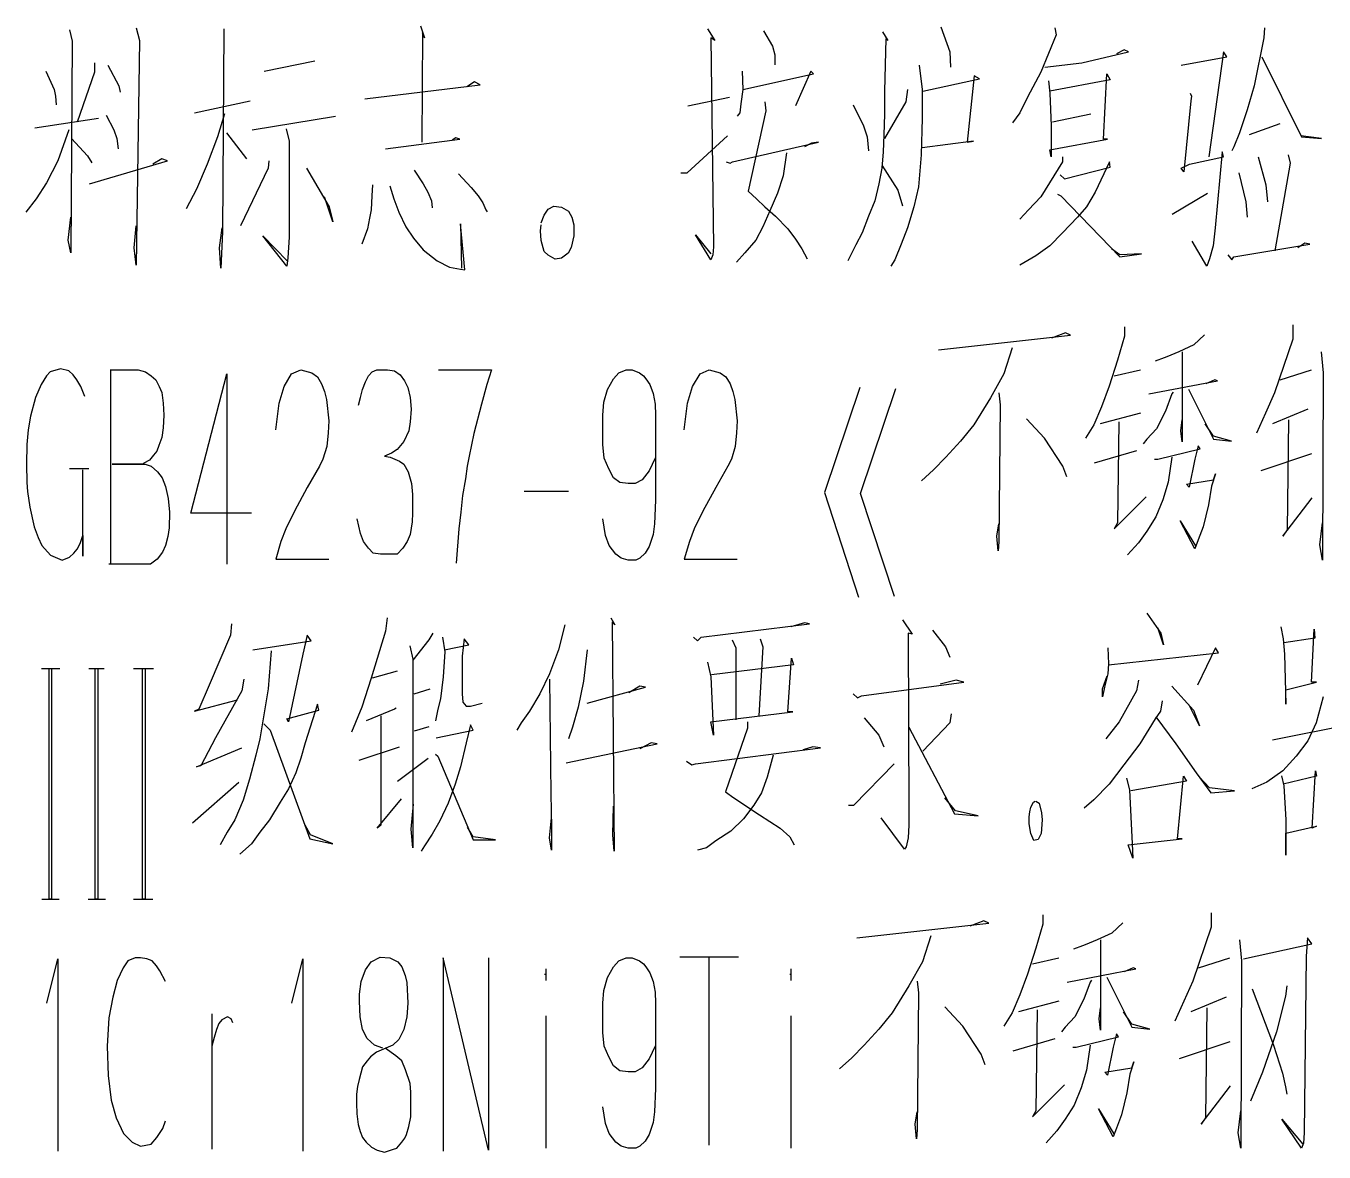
# Model space of a CAD drawing. Extents: x 0 to 8410, y 0 to 11890.
# Drawn here: x 6522.4 to 6787.3, y 11146.6 to 11376.4 of the extents above; entities that cross this region are included whole.
import ezdxf

# ---------------------------------------------------------------- set-up
doc = ezdxf.new("R2010")
doc.units = 0
doc.header["$MEASUREMENT"] = 0
doc.layers.add('6', color=7, linetype='Continuous')
doc.layers.add('8', color=7, linetype='Continuous')

# ---------------------------------------------------------------- blocks, each defined once
blk = doc.blocks.new('BLKENT759')
at = {"layer": '8', "color": 2, "linetype": 'Continuous'}
for p, q in [((6531.34, 11375.6), (6531.86, 11373.3)), ((6544.93, 11376), (6545.59, 11373.4)), ((6562.84, 11375.8), (6562.58, 11334.4)), ((6602.97, 11376.4), (6603.76, 11374)), ((6603.36, 11375), (6603.23, 11352.7)), ((6603.76, 11374), (6603.36, 11375)), ((6661.53, 11375.8), (6662.97, 11373.4)), ((6672.91, 11375.4), (6674.74, 11372.3)), ((6697.22, 11375.2), (6698.27, 11373.4)), ((6709.11, 11376.2), (6710.94, 11371.1)), ((6732.38, 11376), (6732.64, 11374.6)), ((6775.13, 11376), (6775, 11374)), ((6531.86, 11373.3), (6531.6, 11330.1)), ((6545.59, 11373.4), (6544.93, 11327.6)), ((6662.97, 11373.4), (6662.19, 11374)), ((6662.19, 11374), (6662.71, 11331.3)), ((6674.74, 11372.3), (6675.26, 11370.5)), ((6697.87, 11373.8), (6697.61, 11363.1)), ((6698.27, 11373.4), (6697.87, 11373.8)), ((6732.64, 11374.6), (6729.51, 11367)), ((6775, 11374), (6773.04, 11364.2)), ((6675.26, 11370.5), (6675.26, 11368.5)), ((6710.94, 11371.1), (6711.08, 11368)), ((6737.87, 11368.9), (6747.42, 11371.1)), ((6746.5, 11371.5), (6744.93, 11370.7)), ((6747.42, 11371.1), (6746.5, 11371.5)), ((6758.13, 11368.4), (6767.42, 11370.1)), ((6766.76, 11371.1), (6763.75, 11349.7)), ((6767.42, 11370.1), (6766.76, 11371.1)), ((6774.6, 11370.1), (6782.71, 11353.8)), ((6526.5, 11367.2), (6528.2, 11363.4)), ((6536.44, 11367), (6532.91, 11356.8)), ((6536.44, 11368.9), (6536.44, 11367)), ((6539.18, 11368.4), (6541.4, 11364.2)), ((6571.08, 11367.2), (6581.4, 11369.3)), ((6668.59, 11367.2), (6668.72, 11363.4)), ((6682.58, 11367.2), (6679.44, 11360.1)), ((6683.1, 11366.6), (6682.58, 11367.2)), ((6704.67, 11368.4), (6705.32, 11363.4)), ((6729.51, 11367), (6726.76, 11361.9)), ((6730.29, 11368), (6737.87, 11368.9)), ((6541.4, 11364.2), (6541.67, 11362.9)), ((6591.6, 11361.5), (6615.13, 11364.4)), ((6613.95, 11365), (6612.38, 11364)), ((6615.13, 11364.4), (6613.95, 11365)), ((6668.72, 11363.4), (6683.1, 11366.6)), ((6705.45, 11363.1), (6716.96, 11365.6)), ((6715.91, 11366.2), (6714.47, 11352.7)), ((6716.96, 11365.6), (6715.91, 11366.2)), ((6731.08, 11365.2), (6731.34, 11362.7)), ((6743.62, 11365.4), (6731.34, 11363.1)), ((6742.32, 11353.3), (6742.97, 11366.6)), ((6742.97, 11366.6), (6743.62, 11365.4)), ((6773.04, 11364.2), (6771.6, 11359.3)), ((6528.2, 11363.4), (6528.46, 11362.1)), ((6528.46, 11362.1), (6528.59, 11360.3)), ((6657.48, 11360.1), (6665.98, 11361.9)), ((6668.72, 11363.4), (6668.33, 11360.5)), ((6697.61, 11363.1), (6697.61, 11358.4)), ((6702.32, 11363.4), (6701.93, 11360.9)), ((6705.32, 11363.4), (6705.32, 11357.6)), ((6726.76, 11361.9), (6725.19, 11358.7)), ((6731.34, 11362.7), (6731.6, 11356)), ((6759.96, 11362.7), (6760.23, 11362.1)), ((6760.23, 11362.1), (6760.09, 11361.1)), ((6556.83, 11358.7), (6568.2, 11361.1)), ((6668.33, 11360.5), (6668.07, 11358.7)), ((6673.43, 11359.1), (6669.77, 11342.7)), ((6673.17, 11360.9), (6673.43, 11359.1)), ((6691.21, 11360.3), (6693.3, 11356)), ((6701.93, 11360.9), (6697.61, 11353.4)), ((6760.09, 11361.1), (6758.66, 11346.6)), ((6771.6, 11359.3), (6770.03, 11354.6)), ((6524.28, 11355.6), (6537.22, 11357.6)), ((6538.79, 11358.2), (6540.36, 11355.2)), ((6562.97, 11358.5), (6561.53, 11353.8)), ((6568.59, 11355.2), (6585.59, 11358)), ((6668.07, 11358.7), (6667.55, 11358)), ((6697.61, 11358.4), (6697.48, 11354.2)), ((6705.32, 11357.6), (6705.06, 11350.1)), ((6725.19, 11358.7), (6723.75, 11356.6)), ((6739.7, 11358.4), (6731.86, 11356.8)), ((6778.26, 11356.4), (6771.99, 11354.2)), ((6531.21, 11355.2), (6528.98, 11348.9)), ((6540.36, 11355.2), (6541.01, 11353.4)), ((6561.53, 11353.8), (6559.44, 11348.2)), ((6563.36, 11354.6), (6567.42, 11349.3)), ((6575.52, 11355.4), (6576.17, 11352.9)), ((6610.16, 11353.6), (6609.38, 11353.1)), ((6610.95, 11353.3), (6610.16, 11353.6)), ((6657.35, 11346.4), (6665.59, 11354)), ((6693.3, 11356), (6694.08, 11353.8)), ((6694.08, 11353.8), (6694.34, 11350.9)), ((6697.48, 11354.2), (6697.35, 11350.7)), ((6731.6, 11356), (6731.6, 11349.7)), ((6770.03, 11354.6), (6768.85, 11351.7)), ((6786.76, 11353.4), (6782.58, 11354)), ((6782.71, 11353.8), (6786.76, 11353.4)), ((6531.73, 11353.4), (6535, 11349.9)), ((6541.01, 11353.4), (6541.27, 11351.3)), ((6576.17, 11352.9), (6576.17, 11333.3)), ((6595.78, 11351.3), (6610.95, 11353.3)), ((6666.63, 11348.7), (6684.15, 11352.7)), ((6682.71, 11352.5), (6681.27, 11351.7)), ((6684.15, 11352.7), (6682.71, 11352.5)), ((6715.78, 11352.9), (6705.32, 11351.5)), ((6714.47, 11352.7), (6715.78, 11352.9)), ((6731.34, 11351.1), (6743.1, 11353.3)), ((6731.6, 11349.7), (6731.34, 11351.1)), ((6743.1, 11353.3), (6742.32, 11353.3)), ((6768.85, 11351.7), (6768.46, 11350.9)), ((6528.98, 11348.9), (6526.63, 11344.4)), ((6535, 11349.9), (6535.91, 11348.5)), ((6535.39, 11344.2), (6551.34, 11348.9)), ((6550.16, 11349.3), (6548.33, 11348.2)), ((6551.34, 11348.9), (6550.16, 11349.3)), ((6559.44, 11348.2), (6557.22, 11343.1)), ((6571.99, 11348.9), (6571.86, 11347.4)), ((6665.32, 11348.7), (6666.11, 11348.4)), ((6666.11, 11348.4), (6666.63, 11348.7)), ((6677.61, 11350.5), (6676.96, 11345.8)), ((6697.35, 11350.7), (6697.09, 11347.4)), ((6705.06, 11350.1), (6704.54, 11343.6)), ((6733.95, 11348.7), (6729.51, 11341.5)), ((6733.95, 11349.7), (6733.95, 11348.7)), ((6743.49, 11348.7), (6740.62, 11342.5)), ((6743.62, 11347.6), (6743.49, 11348.7)), ((6758.13, 11347.4), (6759.83, 11348.2)), ((6759.83, 11348.2), (6766.76, 11349.7)), ((6766.5, 11350.7), (6765.06, 11335.2)), ((6766.76, 11349.7), (6766.5, 11350.7)), ((6773.82, 11349.7), (6775.39, 11344)), ((6780.36, 11348.4), (6777.22, 11330.5)), ((6779.96, 11350.1), (6780.36, 11348.4)), ((6571.86, 11347.4), (6566.24, 11335.6)), ((6579.7, 11347.4), (6584.28, 11339.5)), ((6601.66, 11347), (6603.49, 11344.2)), ((6610.68, 11346.2), (6613.3, 11343.4)), ((6656.04, 11346.4), (6657.35, 11346.4)), ((6676.96, 11345.8), (6675.78, 11342.3)), ((6697.09, 11347.4), (6696.43, 11344.2)), ((6697.09, 11348), (6700.36, 11342.9)), ((6733.43, 11346), (6734.34, 11345.2)), ((6734.34, 11345.2), (6743.62, 11347.6)), ((6758.66, 11346.6), (6758.13, 11347.4)), ((6769.9, 11346.4), (6771.34, 11340.5)), ((6526.63, 11344.4), (6524.54, 11341.1)), ((6557.22, 11343.1), (6555.13, 11339.1)), ((6593.17, 11344), (6593.04, 11341.7)), ((6596.7, 11343.8), (6597.48, 11341.1)), ((6603.49, 11344.2), (6604.41, 11342.5)), ((6613.3, 11343.4), (6614.74, 11341.7)), ((6696.43, 11344.2), (6695.65, 11340.7)), ((6700.36, 11342.9), (6701.27, 11339.7)), ((6704.54, 11343.6), (6703.62, 11339.5)), ((6775.39, 11344), (6775.78, 11340.5)), ((6524.54, 11341.1), (6522.45, 11338.4)), ((6585.06, 11336.4), (6583.36, 11341.5)), ((6593.04, 11341.7), (6592.91, 11338.9)), ((6597.48, 11341.1), (6598.53, 11338.4)), ((6604.41, 11342.5), (6605.19, 11340.7)), ((6605.19, 11340.7), (6605.32, 11339.3)), ((6614.74, 11341.7), (6615.65, 11340.3)), ((6615.65, 11340.3), (6616.3, 11338.9)), ((6669.77, 11342.7), (6671.47, 11341.1)), ((6671.47, 11341.1), (6673.17, 11339.5)), ((6675.78, 11342.3), (6674.21, 11338.7)), ((6695.65, 11340.7), (6694.34, 11337.6)), ((6729.51, 11341.5), (6727.02, 11338.9)), ((6732.91, 11342.1), (6733.56, 11341.7)), ((6733.56, 11341.7), (6745.59, 11329.3)), ((6740.62, 11342.5), (6738.79, 11339.5)), ((6756.3, 11338), (6763.49, 11342.3)), ((6771.34, 11340.5), (6771.6, 11337.4)), ((6584.28, 11339.5), (6585.06, 11336.4)), ((6592.91, 11338.9), (6592.51, 11337.2)), ((6598.53, 11338.4), (6599.97, 11335.4)), ((6616.3, 11338.9), (6616.57, 11338.5)), ((6627.55, 11336.2), (6628.2, 11337.8)), ((6628.2, 11337.8), (6628.98, 11339)), ((6628.98, 11339), (6630.16, 11339.6)), ((6630.16, 11339.6), (6631.73, 11339.4)), ((6631.73, 11339.4), (6633.17, 11338.6)), ((6633.17, 11338.6), (6633.82, 11337.4)), ((6674.21, 11338.7), (6672.78, 11335.4)), ((6673.17, 11339.5), (6675.39, 11337.6)), ((6675.39, 11337.6), (6677.87, 11335)), ((6694.34, 11337.6), (6693.04, 11334.2)), ((6703.62, 11339.5), (6702.32, 11335.2)), ((6727.02, 11338.9), (6725.19, 11337)), ((6738.79, 11339.5), (6736.96, 11337.4)), ((6531.08, 11332.7), (6531.6, 11337.4)), ((6544.54, 11331.1), (6544.93, 11335.6)), ((6561.93, 11331.1), (6562.45, 11335.2)), ((6592.12, 11335), (6590.95, 11331.9)), ((6592.51, 11337.2), (6592.12, 11335)), ((6599.97, 11335.4), (6601.53, 11333.1)), ((6611.99, 11326.6), (6611.08, 11336)), ((6611.08, 11336), (6611.34, 11327)), ((6627.42, 11334.6), (6627.55, 11335.8)), ((6633.82, 11337.4), (6634.21, 11335.8)), ((6634.21, 11335.8), (6634.21, 11333.6)), ((6672.78, 11335.4), (6671.34, 11332.7)), ((6677.87, 11335), (6679.44, 11332.9)), ((6702.32, 11335.2), (6701.01, 11331.9)), ((6736.96, 11337.4), (6733.95, 11334.2)), ((6765.06, 11335.2), (6764.67, 11331.5)), ((6531.6, 11330.1), (6531.08, 11332.7)), ((6562.58, 11334.4), (6562.19, 11327)), ((6575.65, 11327.4), (6570.81, 11333.6)), ((6570.81, 11333.6), (6575.78, 11328.4)), ((6576.17, 11333.3), (6575.91, 11329.1)), ((6601.53, 11333.1), (6603.49, 11330.7)), ((6627.55, 11332.6), (6627.42, 11334.6)), ((6628.2, 11330.4), (6627.55, 11332.6)), ((6634.21, 11333.6), (6633.69, 11331.2)), ((6662.19, 11328.7), (6659.05, 11333.8)), ((6659.05, 11333.8), (6662.19, 11329.9)), ((6671.34, 11332.7), (6669.11, 11330.1)), ((6679.44, 11332.9), (6680.75, 11330.9)), ((6693.04, 11334.2), (6691.73, 11331.7)), ((6733.95, 11334.2), (6731.34, 11331.5)), ((6763.36, 11327.4), (6760.36, 11332.5)), ((6544.93, 11327.6), (6544.54, 11331.1)), ((6562.19, 11327), (6561.93, 11331.1)), ((6603.49, 11330.7), (6606.37, 11328.5)), ((6628.98, 11329.6), (6628.2, 11330.4)), ((6633.04, 11330), (6631.73, 11329)), ((6633.69, 11331.2), (6633.04, 11330)), ((6662.58, 11329.7), (6662.19, 11328.7)), ((6662.71, 11331.3), (6662.58, 11329.7)), ((6669.11, 11330.1), (6667.42, 11328.2)), ((6680.75, 11330.9), (6681.8, 11328.9)), ((6691.73, 11331.7), (6690.16, 11328.5)), ((6701.01, 11331.9), (6699.7, 11328.7)), ((6731.34, 11331.5), (6728.46, 11329.5)), ((6745.59, 11329.7), (6743.89, 11330.9)), ((6745.59, 11329.3), (6750.03, 11329.9)), ((6750.03, 11329.9), (6745.59, 11329.7)), ((6764.67, 11331.5), (6763.89, 11328.9)), ((6767.68, 11329.7), (6768.46, 11328.7)), ((6768.85, 11329.3), (6784.41, 11331.9)), ((6783.36, 11332.1), (6781.93, 11331.1)), ((6784.41, 11331.9), (6783.36, 11332.1)), ((6575.91, 11329.1), (6575.65, 11327.4)), ((6606.37, 11328.5), (6608.85, 11327.2)), ((6608.85, 11327.2), (6611.08, 11326.8)), ((6630.42, 11328.8), (6628.98, 11329.6)), ((6631.73, 11329), (6630.42, 11328.8)), ((6699.7, 11328.7), (6698.92, 11327.4)), ((6728.46, 11329.5), (6725.19, 11327.6)), ((6763.89, 11328.9), (6763.36, 11327.4)), ((6768.46, 11328.7), (6768.85, 11329.3)), ((6611.08, 11326.8), (6611.99, 11326.6)), ((6734.54, 11313.8), (6731.67, 11312.7)), ((6735.59, 11313.3), (6734.54, 11313.8)), ((6746.57, 11315), (6746.57, 11313.1)), ((6780.95, 11315.4), (6780.95, 11312.5)), ((6708.66, 11310.3), (6735.59, 11313.3)), ((6746.57, 11313.1), (6745.13, 11308.2)), ((6760.69, 11311.3), (6757.68, 11309.9)), ((6762.91, 11313.4), (6760.69, 11311.3)), ((6780.95, 11312.5), (6777.16, 11301.5)), ((6723.69, 11310.7), (6721.99, 11305.4)), ((6754.67, 11308.7), (6752.84, 11308)), ((6755.2, 11308.9), (6754.67, 11308.7)), ((6757.68, 11309.9), (6755.2, 11308.9)), ((6758.33, 11309.9), (6758.33, 11291.5)), ((6786.7, 11309.9), (6787.09, 11305.6)), ((6529.51, 11306.4), (6527.42, 11305.8)), ((6531.21, 11306), (6529.51, 11306.4)), ((6532.06, 11305.2), (6531.21, 11306)), ((6539.64, 11306.2), (6545.33, 11306.2)), ((6539.77, 11266.6), (6539.77, 11306.2)), ((6545.33, 11306.2), (6546.83, 11305.8)), ((6576.63, 11305.4), (6578.53, 11306.2)), ((6578.53, 11306.2), (6580.75, 11305.6)), ((6593.1, 11305.8), (6594.02, 11306.2)), ((6594.02, 11306.2), (6596.24, 11306.2)), ((6596.24, 11306.2), (6597.61, 11306)), ((6597.61, 11306), (6598.79, 11305.2)), ((6606.63, 11306.2), (6617.42, 11306.2)), ((6617.42, 11306.2), (6616.5, 11303.2)), ((6643.43, 11305.6), (6644.93, 11306.2)), ((6644.93, 11306.2), (6646.11, 11306.2)), ((6646.11, 11306.2), (6647.61, 11305.6)), ((6659.97, 11305.4), (6661.86, 11306.2)), ((6661.86, 11306.2), (6664.09, 11305.6)), ((6745.13, 11308.2), (6743.43, 11302.9)), ((6744.48, 11305), (6749.84, 11306.2)), ((6778.33, 11304.2), (6784.74, 11306.2)), ((6525.52, 11303.2), (6524.41, 11300.6)), ((6526.63, 11305), (6525.52, 11303.2)), ((6527.42, 11305.8), (6526.63, 11305)), ((6532.84, 11304.2), (6532.06, 11305.2)), ((6533.63, 11302.8), (6532.84, 11304.2)), ((6546.83, 11305.8), (6548, 11305)), ((6548, 11305), (6548.92, 11304.2)), ((6548.92, 11304.2), (6549.64, 11302.8)), ((6556.11, 11277), (6563.43, 11305.4)), ((6563.43, 11305.4), (6563.43, 11266.6)), ((6575.13, 11302.8), (6576.63, 11305.4)), ((6580.75, 11305.6), (6581.93, 11304.8)), ((6581.93, 11304.8), (6582.78, 11303.4)), ((6582.78, 11303.4), (6583.36, 11301.8)), ((6591.08, 11302.2), (6591.73, 11303.8)), ((6591.73, 11303.8), (6592.32, 11305)), ((6592.32, 11305), (6593.1, 11305.8)), ((6598.79, 11305.2), (6599.7, 11304)), ((6599.7, 11304), (6600.36, 11302.6)), ((6616.5, 11303.2), (6615.39, 11299.2)), ((6641.08, 11302.2), (6642.32, 11304.4)), ((6642.32, 11304.4), (6643.43, 11305.6)), ((6647.61, 11305.6), (6648.46, 11305)), ((6648.46, 11305), (6648.92, 11304.4)), ((6648.92, 11304.4), (6649.71, 11303.2)), ((6649.71, 11303.2), (6650.42, 11301.4)), ((6658.46, 11302.8), (6659.97, 11305.4)), ((6664.09, 11305.6), (6665.26, 11304.8)), ((6665.26, 11304.8), (6666.11, 11303.4)), ((6666.11, 11303.4), (6666.7, 11301.8)), ((6721.99, 11305.4), (6719.25, 11300.5)), ((6751.54, 11301.3), (6765.52, 11304)), ((6765, 11304.2), (6763.17, 11303.4)), ((6765.52, 11304), (6765, 11304.2)), ((6787.09, 11305.6), (6786.96, 11267.4)), ((6524.41, 11300.6), (6523.36, 11296.8)), ((6534.48, 11300.8), (6533.63, 11302.8)), ((6549.64, 11302.8), (6550.16, 11301.6)), ((6550.16, 11301.6), (6550.42, 11299.4)), ((6574.08, 11299.4), (6575.13, 11302.8)), ((6583.36, 11301.8), (6583.76, 11300.2)), ((6590.29, 11299), (6590.69, 11300.6)), ((6590.69, 11300.6), (6591.08, 11302.2)), ((6600.36, 11302.6), (6600.82, 11300.6)), ((6600.82, 11300.6), (6601.01, 11298.2)), ((6640.36, 11299.6), (6641.08, 11302.2)), ((6650.42, 11301.4), (6650.82, 11299.2)), ((6657.42, 11299.4), (6658.46, 11302.8)), ((6666.7, 11301.8), (6667.09, 11300.2)), ((6692.58, 11302.6), (6685.39, 11281.2)), ((6692.71, 11281), (6699.9, 11302.4)), ((6720.95, 11301.5), (6721.21, 11299.1)), ((6743.43, 11302.9), (6741.86, 11298.7)), ((6756.24, 11301.3), (6754.93, 11297.8)), ((6756.5, 11301.7), (6756.24, 11301.3)), ((6759.64, 11302.3), (6764.74, 11292.1)), ((6777.16, 11301.5), (6775.33, 11297.4)), ((6550.42, 11299.4), (6550.55, 11297)), ((6573.43, 11294), (6574.08, 11299.4)), ((6583.76, 11300.2), (6584.21, 11295.8)), ((6601.01, 11298.2), (6600.82, 11295.6)), ((6615.39, 11299.2), (6613.82, 11293.2)), ((6640.16, 11297), (6640.36, 11299.6)), ((6650.82, 11299.2), (6650.88, 11297)), ((6656.76, 11294), (6657.42, 11299.4)), ((6667.09, 11300.2), (6667.55, 11295.8)), ((6719.25, 11300.5), (6715.85, 11295)), ((6721.21, 11299.1), (6720.95, 11271.1)), ((6741.86, 11298.7), (6740.29, 11295)), ((6783.95, 11298.2), (6776.76, 11295.2)), ((6523.36, 11296.8), (6522.91, 11294)), ((6550.55, 11297), (6550.42, 11294.4)), ((6584.21, 11295.8), (6584.08, 11293.4)), ((6600.82, 11295.6), (6600.55, 11293.8)), ((6640.16, 11294.2), (6640.16, 11297)), ((6650.88, 11297), (6650.88, 11287.8)), ((6667.55, 11295.8), (6667.42, 11293.4)), ((6730.23, 11292.3), (6726.57, 11296.2)), ((6749.84, 11297.4), (6741.6, 11295.2)), ((6745.39, 11295.6), (6745.13, 11275)), ((6754.93, 11297.8), (6753.1, 11294.2)), ((6758.07, 11293.8), (6758.33, 11296)), ((6775.33, 11297.4), (6773.5, 11293.3)), ((6780.03, 11296), (6779.77, 11273.6)), ((6522.91, 11294), (6522.65, 11291)), ((6550.42, 11294.4), (6550.16, 11292.4)), ((6584.08, 11293.4), (6583.82, 11290.6)), ((6600.55, 11293.8), (6599.51, 11291.6)), ((6613.82, 11293.2), (6612.84, 11288.6)), ((6640.16, 11291), (6640.16, 11294.2)), ((6667.42, 11293.4), (6667.16, 11290.6)), ((6715.85, 11295), (6713.1, 11291.7)), ((6740.29, 11295), (6738.59, 11292.3)), ((6753.1, 11294.2), (6751.14, 11292.1)), ((6758.33, 11291.5), (6758.07, 11293.8)), ((6764.74, 11292.7), (6763.04, 11295.2)), ((6768.4, 11291.7), (6764.74, 11292.7)), ((6522.65, 11291), (6522.58, 11287)), ((6549.57, 11290.8), (6549.12, 11289.6)), ((6550.16, 11292.4), (6549.57, 11290.8)), ((6583.82, 11290.6), (6583.04, 11288)), ((6598.2, 11290), (6597.03, 11289.2)), ((6599.51, 11291.6), (6598.2, 11290)), ((6640.42, 11288.2), (6640.16, 11291)), ((6667.16, 11290.6), (6666.37, 11288)), ((6713.1, 11291.7), (6710.1, 11288.4)), ((6734.02, 11286.6), (6730.23, 11292.3)), ((6751.14, 11292.1), (6750.36, 11291.1)), ((6753.37, 11288), (6761.99, 11290.1)), ((6761.6, 11290.7), (6760.95, 11288)), ((6761.99, 11290.1), (6761.6, 11290.7)), ((6764.74, 11292.1), (6768.4, 11291.7)), ((6547.68, 11287.8), (6546.5, 11287.2)), ((6548.46, 11288.8), (6547.68, 11287.8)), ((6549.12, 11289.6), (6548.46, 11288.8)), ((6583.04, 11288), (6582.32, 11286.6)), ((6597.03, 11289.2), (6595.59, 11288.6)), ((6595.59, 11288.6), (6596.76, 11288.4)), ((6596.76, 11288.4), (6598.66, 11287.6)), ((6598.66, 11287.6), (6599.57, 11287)), ((6612.84, 11288.6), (6612.45, 11286.6)), ((6641.34, 11286), (6640.42, 11288.2)), ((6650.82, 11288.2), (6649.57, 11285.6)), ((6650.88, 11287.8), (6650.88, 11279.6)), ((6666.37, 11288), (6665.65, 11286.6)), ((6710.1, 11288.4), (6707.61, 11285.8)), ((6749.05, 11289.7), (6740.42, 11287.2)), ((6752.71, 11288), (6753.37, 11288)), ((6756.24, 11288.4), (6755.46, 11283.3)), ((6760.95, 11288), (6759.77, 11282.3)), ((6784.74, 11289.1), (6774.41, 11285.6)), ((6522.58, 11287), (6522.65, 11283.2)), ((6535.26, 11286), (6531.34, 11286)), ((6534.02, 11268.2), (6534.02, 11285.8)), ((6546.31, 11287), (6540.03, 11287)), ((6540.03, 11287), (6546.76, 11287)), ((6546.5, 11287.2), (6546.31, 11287)), ((6546.76, 11287), (6548, 11286.6)), ((6548, 11286.6), (6549.31, 11285.4)), ((6549.31, 11285.4), (6550.23, 11284.2)), ((6582.32, 11286.6), (6579.84, 11282.2)), ((6599.57, 11287), (6600.42, 11285.4)), ((6600.42, 11285.4), (6601.14, 11283)), ((6612.45, 11286.6), (6612.12, 11284)), ((6642.32, 11284.2), (6641.34, 11286)), ((6649.57, 11285.6), (6648.2, 11283.8)), ((6665.65, 11286.6), (6663.17, 11282.2)), ((6707.61, 11285.8), (6705.13, 11283.6)), ((6734.8, 11284.4), (6734.02, 11286.6)), ((6765.13, 11285), (6764.35, 11282.5)), ((6764.74, 11283.8), (6765.13, 11285)), ((6522.65, 11283.2), (6522.78, 11281.4)), ((6550.23, 11284.2), (6550.95, 11282.4)), ((6550.95, 11282.4), (6551.47, 11280)), ((6579.84, 11282.2), (6577.22, 11277.4)), ((6601.14, 11283), (6601.34, 11280.8)), ((6612.12, 11284), (6611.54, 11280.6)), ((6643.63, 11283.2), (6642.32, 11284.2)), ((6645.33, 11283), (6643.63, 11283.2)), ((6646.76, 11283), (6645.33, 11283)), ((6648.2, 11283.8), (6646.76, 11283)), ((6663.17, 11282.2), (6660.56, 11277.4)), ((6755.46, 11283.3), (6754.41, 11279.7)), ((6759.25, 11282.9), (6764.74, 11283.8)), ((6759.77, 11282.3), (6759.25, 11282.9)), ((6764.35, 11282.5), (6763.69, 11278.7)), ((6522.78, 11281.4), (6523.23, 11278.2)), ((6551.47, 11280), (6551.73, 11277.2)), ((6601.34, 11280.8), (6601.34, 11277)), ((6611.54, 11280.6), (6611.14, 11277.2)), ((6633.17, 11281.4), (6624.08, 11281.4)), ((6650.88, 11279.6), (6650.69, 11274.8)), ((6685.39, 11281.2), (6692.32, 11259.8)), ((6699.64, 11260), (6692.71, 11281)), ((6744.48, 11273.8), (6751.01, 11280.3)), ((6754.41, 11279.7), (6752.97, 11276.2)), ((6778.86, 11272.3), (6784.87, 11280.1)), ((6523.23, 11278.2), (6524.15, 11274.2)), ((6551.73, 11277.2), (6551.67, 11274)), ((6568.46, 11277), (6556.11, 11277)), ((6577.22, 11277.4), (6575.46, 11273.8)), ((6601.34, 11277), (6601.27, 11275.2)), ((6611.14, 11277.2), (6610.75, 11273.8)), ((6660.56, 11277.4), (6658.79, 11273.8)), ((6763.69, 11278.7), (6762.65, 11274.2)), ((6524.15, 11274.2), (6524.93, 11272)), ((6590.69, 11272.8), (6590.03, 11275.8)), ((6601.27, 11275.2), (6600.82, 11272.6)), ((6640.69, 11272.4), (6640.16, 11275.8)), ((6650.69, 11274.8), (6650.42, 11272.6)), ((6720.56, 11272.3), (6720.95, 11274.8)), ((6745.13, 11275), (6744.48, 11273.8)), ((6752.97, 11276.2), (6751.14, 11273.3)), ((6760.95, 11269.7), (6757.94, 11275.4)), ((6757.94, 11275.4), (6761.08, 11270.3)), ((6762.65, 11274.2), (6761.6, 11271.5)), ((6786.44, 11270.5), (6786.96, 11275)), ((6524.93, 11272), (6525.72, 11270.4)), ((6533.49, 11270.8), (6534.02, 11272.4)), ((6534.02, 11272.4), (6534.02, 11268.2)), ((6551.4, 11272.2), (6550.95, 11270.4)), ((6551.67, 11274), (6551.4, 11272.2)), ((6575.46, 11273.8), (6574.48, 11271.2)), ((6591.34, 11271.2), (6590.69, 11272.8)), ((6600.82, 11272.6), (6600.23, 11271.2)), ((6610.75, 11273.8), (6610.23, 11266.8)), ((6641.41, 11270.4), (6640.69, 11272.4)), ((6650.42, 11272.6), (6649.57, 11270.2)), ((6658.79, 11273.8), (6657.81, 11271.2)), ((6720.82, 11269.3), (6720.56, 11272.3)), ((6751.14, 11273.3), (6749.44, 11270.9)), ((6761.6, 11271.5), (6760.95, 11269.7)), ((6779.77, 11273.6), (6778.86, 11272.3)), ((6525.72, 11270.4), (6527.48, 11268.4)), ((6531.34, 11268), (6532.25, 11268.8)), ((6532.25, 11268.8), (6532.91, 11269.6)), ((6532.91, 11269.6), (6533.49, 11270.8)), ((6550.29, 11269), (6549.25, 11267.6)), ((6550.95, 11270.4), (6550.29, 11269)), ((6574.48, 11271.2), (6573.43, 11267.6)), ((6592.32, 11269.8), (6591.34, 11271.2)), ((6593.3, 11268.8), (6592.32, 11269.8)), ((6594.8, 11268.6), (6593.3, 11268.8)), ((6599.31, 11269.8), (6598.2, 11268.6)), ((6600.23, 11271.2), (6599.31, 11269.8)), ((6642.78, 11268.6), (6641.41, 11270.4)), ((6648.79, 11268.8), (6647.68, 11267.8)), ((6649.57, 11270.2), (6648.79, 11268.8)), ((6657.81, 11271.2), (6656.76, 11267.6)), ((6720.95, 11271.1), (6720.82, 11269.3)), ((6749.44, 11270.9), (6747.22, 11268.5)), ((6786.96, 11267.4), (6786.44, 11270.5)), ((6527.48, 11268.4), (6529.83, 11267.4)), ((6529.83, 11267.4), (6531.34, 11268)), ((6547.87, 11266.6), (6539.38, 11266.6)), ((6549.25, 11267.6), (6547.87, 11266.6)), ((6573.43, 11267.6), (6584.21, 11267.6)), ((6598.2, 11268.6), (6594.8, 11268.6)), ((6643.89, 11267.8), (6642.78, 11268.6)), ((6645.33, 11267.4), (6643.89, 11267.8)), ((6646.9, 11267.4), (6645.33, 11267.4)), ((6647.68, 11267.8), (6646.9, 11267.4)), ((6656.76, 11267.6), (6667.55, 11267.6)), ((6596.17, 11255.6), (6595.78, 11252.9)), ((6641.8, 11255.6), (6642.58, 11254.2)), ((6751.14, 11256.6), (6754.02, 11252.5)), ((6564.41, 11254.4), (6564.15, 11252.1)), ((6595.78, 11252.9), (6592.91, 11243.3)), ((6632.38, 11254.2), (6631.08, 11249.1)), ((6642.58, 11254.2), (6642.06, 11254.8)), ((6642.06, 11254.8), (6642.45, 11208)), ((6660.23, 11251.7), (6682.32, 11254.4)), ((6681.27, 11254.6), (6678.53, 11253.8)), ((6682.32, 11254.4), (6681.27, 11254.6)), ((6701.27, 11255.2), (6703.23, 11252.3)), ((6707.42, 11253.1), (6710.03, 11249.7)), ((6754.54, 11250.1), (6753.36, 11253.6)), ((6778.46, 11253.8), (6778.98, 11251.3)), ((6784.74, 11242.5), (6785.26, 11253.3)), ((6785.26, 11253.3), (6785.39, 11251.5)), ((6564.15, 11252.1), (6559.83, 11241.9)), ((6568.72, 11249.1), (6580.62, 11250.9)), ((6579.83, 11252.1), (6578.92, 11248.2)), ((6580.62, 11250.9), (6579.83, 11252.1)), ((6604.67, 11251.1), (6601.4, 11247)), ((6605.46, 11252.5), (6604.67, 11251.1)), ((6607.42, 11251.7), (6607.94, 11248.7)), ((6611.86, 11251.3), (6611.47, 11247.8)), ((6612.78, 11250.1), (6611.86, 11251.3)), ((6658.66, 11251.7), (6659.44, 11250.9)), ((6659.44, 11250.9), (6660.23, 11251.7)), ((6666.5, 11251.1), (6667.29, 11249.5)), ((6672.25, 11251.3), (6672.78, 11249.7)), ((6703.23, 11252.3), (6702.45, 11252.5)), ((6702.45, 11252.5), (6702.58, 11216.2)), ((6754.02, 11252.5), (6754.54, 11250.1)), ((6778.98, 11251.3), (6779.25, 11248.2)), ((6785.39, 11251.5), (6779.11, 11250.5)), ((6572.51, 11248.9), (6571.86, 11241.1)), ((6578.92, 11248.2), (6576.04, 11234.4)), ((6600.75, 11249.9), (6601.4, 11247.2)), ((6607.94, 11248.7), (6607.55, 11243.6)), ((6607.81, 11249.1), (6612.78, 11250.1)), ((6611.47, 11247.8), (6611.47, 11240.1)), ((6631.08, 11249.1), (6629.25, 11244.2)), ((6636.96, 11249.1), (6636.17, 11242.7)), ((6667.29, 11249.5), (6667.29, 11234.8)), ((6672.78, 11249.7), (6671.99, 11235.6)), ((6710.03, 11249.7), (6710.94, 11247.6)), ((6743.17, 11249.5), (6743.3, 11246.2)), ((6743.3, 11246), (6765.78, 11248.5)), ((6765.13, 11249.5), (6761.47, 11241.9)), ((6765.78, 11248.5), (6765.13, 11249.5)), ((6779.25, 11248.2), (6779.51, 11238)), ((6529.38, 11245.2), (6525.59, 11245.2)), ((6527.16, 11198.2), (6527.16, 11245.2)), ((6527.68, 11245.2), (6527.68, 11198.2)), ((6538.4, 11245.2), (6535.26, 11245.2)), ((6536.57, 11198.2), (6536.57, 11245.2)), ((6537.09, 11245.2), (6537.09, 11198.2)), ((6548.46, 11245.2), (6544.41, 11245.2)), ((6546.24, 11198.2), (6546.24, 11245.2)), ((6546.76, 11245.2), (6546.76, 11198.2)), ((6601.4, 11247.2), (6601.4, 11208.7)), ((6661.53, 11246.6), (6662.19, 11243.6)), ((6679.05, 11246), (6662.32, 11244)), ((6677.87, 11236.4), (6678.66, 11247.4)), ((6678.66, 11247.4), (6679.05, 11246)), ((6743.3, 11246.2), (6743.17, 11244.2)), ((6566.89, 11243.1), (6566.5, 11240.7)), ((6592.91, 11243.3), (6590.95, 11237.4)), ((6593.17, 11243.4), (6598.27, 11244.8)), ((6607.55, 11243.6), (6607.02, 11239.1)), ((6629.25, 11244.2), (6627.29, 11240.1)), ((6629.25, 11243.1), (6629.51, 11219.7)), ((6636.17, 11242.7), (6635.13, 11237.4)), ((6662.19, 11243.6), (6662.71, 11231.7)), ((6692.91, 11239.7), (6713.82, 11242.5)), ((6712.25, 11242.9), (6708.98, 11242.1)), ((6713.82, 11242.5), (6712.25, 11242.9)), ((6742.12, 11241.1), (6743.04, 11243.8)), ((6743.17, 11244.2), (6742.51, 11241.5)), ((6749.44, 11242.9), (6749.05, 11240.7)), ((6779.51, 11240.9), (6785.78, 11242.5)), ((6785.78, 11242.5), (6784.74, 11242.5)), ((6559.83, 11241.9), (6557.74, 11237)), ((6566.5, 11240.7), (6561.14, 11231.1)), ((6571.86, 11241.1), (6571.08, 11236.2)), ((6601.66, 11240.1), (6604.93, 11241.1)), ((6611.47, 11240.1), (6611.6, 11238.4)), ((6627.29, 11240.1), (6625.19, 11236.6)), ((6636.96, 11238.2), (6648.85, 11241.5)), ((6647.68, 11241.7), (6645.46, 11240.3)), ((6648.85, 11241.5), (6647.68, 11241.7)), ((6691.21, 11240.1), (6692.12, 11239.3)), ((6692.12, 11239.3), (6692.91, 11239.7)), ((6742.51, 11241.5), (6742.12, 11239.5)), ((6742.12, 11239.5), (6742.12, 11241.1)), ((6749.05, 11240.7), (6745.52, 11234.4)), ((6756.24, 11241.7), (6760.68, 11236.8)), ((6779.51, 11238), (6779.51, 11240.9)), ((6556.83, 11236.6), (6565.59, 11238.9)), ((6557.74, 11237), (6556.83, 11236.6)), ((6581.93, 11238), (6580.88, 11234.8)), ((6582.19, 11236.8), (6581.93, 11238)), ((6590.95, 11237.4), (6588.85, 11232.3)), ((6597.61, 11237), (6591.86, 11234.6)), ((6598, 11237.2), (6597.61, 11237)), ((6606.5, 11237), (6605.98, 11234.6)), ((6607.02, 11239.1), (6606.5, 11237)), ((6611.6, 11238.4), (6612.25, 11237.6)), ((6612.25, 11237.6), (6613.17, 11237.6)), ((6613.17, 11237.6), (6615.52, 11238.2)), ((6635.13, 11237.4), (6633.95, 11233.3)), ((6754.28, 11238.7), (6753.89, 11236.6)), ((6761.86, 11233.6), (6759.77, 11237.8)), ((6787.09, 11239.5), (6785.65, 11234.2)), ((6571.08, 11236.2), (6570.16, 11230.9)), ((6575.65, 11235), (6582.19, 11236.8)), ((6576.04, 11234.4), (6575.65, 11235)), ((6580.88, 11234.8), (6579.44, 11230.1)), ((6594.87, 11235.6), (6594.87, 11213.3)), ((6625.19, 11236.6), (6623.49, 11234.2)), ((6662.19, 11234.4), (6678.92, 11236.4)), ((6662.71, 11231.7), (6662.19, 11234.4)), ((6669.64, 11234.4), (6669.64, 11233.1)), ((6678.92, 11236.4), (6677.87, 11236.4)), ((6693.43, 11235.2), (6696.43, 11231.7)), ((6711.21, 11236), (6710.94, 11234.2)), ((6745.52, 11234.4), (6742.77, 11230.9)), ((6752.84, 11235), (6749.7, 11229.9)), ((6753.89, 11236.6), (6752.84, 11235)), ((6752.97, 11235.4), (6757.02, 11229.9)), ((6760.68, 11236.8), (6761.86, 11233.6)), ((6776.76, 11230.7), (6800.29, 11235.4)), ((6570.95, 11234), (6572.25, 11232.7)), ((6572.25, 11232.7), (6580.36, 11210.5)), ((6604.67, 11233.4), (6601.66, 11232.5)), ((6606.11, 11231.1), (6613.69, 11232.7)), ((6613.17, 11233.8), (6612.25, 11230.1)), ((6613.69, 11232.7), (6613.17, 11233.8)), ((6623.49, 11234.2), (6622.58, 11232.7)), ((6633.95, 11233.3), (6633.17, 11230.9)), ((6669.64, 11233.1), (6665.19, 11220.1)), ((6696.43, 11231.7), (6697.48, 11229.3)), ((6702.58, 11233.3), (6711.86, 11215.6)), ((6710.94, 11234.2), (6705.45, 11228.4)), ((6785.65, 11234.2), (6783.95, 11230.5)), ((6557.22, 11225.2), (6566.5, 11229.1)), ((6561.14, 11231.1), (6558.14, 11225.4)), ((6570.16, 11230.9), (6569.38, 11227.6)), ((6579.44, 11230.1), (6578.53, 11227)), ((6590.42, 11226.6), (6598.66, 11229.3)), ((6612.25, 11230.1), (6611.08, 11225.2)), ((6632.64, 11226), (6651.21, 11229.9)), ((6650.03, 11230.1), (6647.68, 11228.9)), ((6651.21, 11229.9), (6650.03, 11230.1)), ((6659.05, 11225.8), (6684.54, 11229.1)), ((6682.97, 11229.3), (6681.01, 11228.7)), ((6684.54, 11229.1), (6682.97, 11229.3)), ((6749.7, 11229.9), (6746.43, 11225.6)), ((6757.02, 11229.9), (6761.21, 11224)), ((6783.95, 11230.5), (6781.6, 11227.4)), ((6569.38, 11227.6), (6568.07, 11222.7)), ((6578.53, 11227), (6577.48, 11224)), ((6598.27, 11222.3), (6604.54, 11227)), ((6605.98, 11227.8), (6606.5, 11227.4)), ((6606.5, 11227.4), (6613.69, 11210.3)), ((6657.22, 11226.4), (6658.27, 11225.6)), ((6674.87, 11227.6), (6673.69, 11223.1)), ((6781.6, 11227.4), (6778.85, 11224.4)), ((6558.14, 11225.4), (6557.22, 11225.2)), ((6577.48, 11224), (6576.04, 11220.7)), ((6611.08, 11225.2), (6610.03, 11221.7)), ((6658.27, 11225.6), (6659.05, 11225.8)), ((6691.34, 11217.4), (6699.57, 11225.8)), ((6746.43, 11225.6), (6743.43, 11221.7)), ((6761.21, 11224), (6764.21, 11219.9)), ((6778.85, 11224.4), (6775.59, 11222.1)), ((6784.87, 11212.7), (6785.52, 11224.4)), ((6785.52, 11224.4), (6785.78, 11223.3)), ((6556.44, 11213.8), (6565.85, 11222.1)), ((6568.07, 11222.7), (6566.76, 11218.4)), ((6610.03, 11221.7), (6608.59, 11217.8)), ((6673.69, 11223.1), (6672.51, 11219.9)), ((6743.43, 11221.7), (6740.29, 11218.5)), ((6746.96, 11222.9), (6747.61, 11220.5)), ((6759.25, 11222.3), (6747.87, 11220.3)), ((6757.42, 11210.5), (6758.59, 11223.3)), ((6758.59, 11223.3), (6759.25, 11222.3)), ((6763.95, 11220.9), (6761.86, 11223.1)), ((6775.59, 11222.1), (6772.58, 11220.7)), ((6778.59, 11223.4), (6779.11, 11221.3)), ((6785.78, 11223.3), (6778.98, 11221.7)), ((6779.11, 11221.3), (6779.51, 11214.4)), ((6576.04, 11220.7), (6574.34, 11218)), ((6594.08, 11212.7), (6599.05, 11218.7)), ((6629.51, 11219.7), (6629.64, 11212.9)), ((6665.19, 11220.1), (6666.89, 11218.9)), ((6666.89, 11218.9), (6672.12, 11215.4)), ((6672.51, 11219.9), (6670.94, 11217.4)), ((6712.12, 11216.2), (6709.9, 11218.9)), ((6740.29, 11218.5), (6738.33, 11216.8)), ((6747.61, 11220.5), (6748.13, 11209.5)), ((6769.05, 11220.3), (6763.95, 11220.9)), ((6764.21, 11219.9), (6769.05, 11220.3)), ((6566.76, 11218.4), (6565.06, 11214.4)), ((6574.34, 11218), (6572.12, 11214.4)), ((6601.01, 11212.5), (6601.53, 11217.6)), ((6608.59, 11217.8), (6606.89, 11214.2)), ((6642.19, 11211.3), (6642.32, 11217.2)), ((6670.94, 11217.4), (6668.85, 11214.6)), ((6690.29, 11217.4), (6691.34, 11217.4)), ((6702.58, 11216.2), (6702.58, 11213.3)), ((6716.7, 11215.2), (6712.12, 11216.2)), ((6727.15, 11215), (6727.28, 11216)), ((6727.28, 11216), (6727.48, 11217)), ((6727.48, 11217), (6728, 11218)), ((6728, 11218), (6728.33, 11218.2)), ((6728.46, 11218.2), (6729.18, 11217.8)), ((6729.18, 11217.8), (6729.64, 11215.8)), ((6729.64, 11215.8), (6729.77, 11214.4)), ((6565.06, 11214.4), (6563.49, 11211.9)), ((6572.12, 11214.4), (6570.16, 11211.9)), ((6580.49, 11211.3), (6579.44, 11213.3)), ((6594.87, 11213.3), (6594.08, 11212.7)), ((6606.89, 11214.2), (6605.32, 11211.5)), ((6629.25, 11210.7), (6629.64, 11214.8)), ((6668.85, 11214.6), (6666.24, 11212.1)), ((6672.12, 11215.4), (6676.3, 11212.7)), ((6701.66, 11208.4), (6696.96, 11214.8)), ((6702.58, 11213.3), (6702.45, 11210.7)), ((6711.86, 11215.6), (6716.7, 11215.2)), ((6727.15, 11213.6), (6727.15, 11215)), ((6727.48, 11211.6), (6727.15, 11213.6)), ((6729.77, 11214.4), (6729.57, 11211.6)), ((6779.51, 11214.4), (6779.51, 11213.4)), ((6779.51, 11213.4), (6779.51, 11207.2)), ((6563.49, 11211.9), (6562.06, 11209.3)), ((6570.16, 11211.9), (6568.46, 11209.5)), ((6580.36, 11210.5), (6585.06, 11209.5)), ((6585.06, 11209.5), (6580.49, 11211.3)), ((6601.4, 11208.7), (6601.01, 11212.5)), ((6605.32, 11211.5), (6603.76, 11209.1)), ((6613.69, 11210.9), (6612.51, 11212.9)), ((6618.27, 11210.3), (6613.69, 11210.9)), ((6629.64, 11208.2), (6629.25, 11210.7)), ((6629.64, 11212.9), (6629.64, 11208.2)), ((6642.45, 11208), (6642.19, 11211.3)), ((6666.24, 11212.1), (6663.23, 11210.1)), ((6676.3, 11212.7), (6678.27, 11210.9)), ((6678.27, 11210.9), (6679.18, 11209.3)), ((6702.45, 11210.7), (6702.06, 11208.9)), ((6728.07, 11210.2), (6727.48, 11211.6)), ((6729.57, 11211.6), (6728.98, 11210.4)), ((6747.35, 11209.3), (6758.33, 11210.5)), ((6758.33, 11210.5), (6757.42, 11210.5)), ((6779.51, 11211.7), (6785.78, 11213.1)), ((6779.51, 11207.2), (6779.51, 11211.7)), ((6785.78, 11213.1), (6784.87, 11212.7)), ((6568.46, 11209.5), (6566.11, 11207.4)), ((6603.76, 11209.1), (6603.1, 11208)), ((6613.69, 11210.3), (6618.27, 11210.3)), ((6661.27, 11208.7), (6659.44, 11208.2)), ((6663.23, 11210.1), (6661.27, 11208.7)), ((6702.06, 11208.9), (6701.66, 11208.4)), ((6728.98, 11210.4), (6728.07, 11210.2)), ((6748.27, 11206.6), (6747.35, 11209.3)), ((6748.13, 11209.5), (6748.27, 11206.6)), ((6525.72, 11198.2), (6529.25, 11198.2)), ((6527.68, 11198.2), (6527.16, 11198.2)), ((6535.13, 11198.2), (6538.66, 11198.2)), ((6537.09, 11198.2), (6536.57, 11198.2)), ((6544.41, 11198.2), (6548.33, 11198.2)), ((6546.76, 11198.2), (6546.24, 11198.2)), ((6729.9, 11195), (6729.9, 11193.1)), ((6764.28, 11195.4), (6764.28, 11192.5)), ((6691.99, 11190.3), (6718.92, 11193.3)), ((6717.88, 11193.8), (6715, 11192.7)), ((6718.92, 11193.3), (6717.88, 11193.8)), ((6729.9, 11193.1), (6728.46, 11188.2)), ((6746.24, 11193.4), (6744.02, 11191.3)), ((6764.28, 11192.5), (6760.49, 11181.5)), ((6707.03, 11190.7), (6705.33, 11185.4)), ((6741.01, 11189.9), (6738.53, 11188.9)), ((6744.02, 11191.3), (6741.01, 11189.9)), ((6741.67, 11189.9), (6741.67, 11171.5)), ((6770.03, 11189.9), (6770.42, 11185.6)), ((6783.89, 11190.3), (6783.63, 11186.6)), ((6784.8, 11189.1), (6783.89, 11190.3)), ((6728.46, 11188.2), (6726.76, 11182.9)), ((6738.01, 11188.7), (6736.18, 11188)), ((6738.53, 11188.9), (6738.01, 11188.7)), ((6770.82, 11186), (6784.8, 11189.1)), ((6526.7, 11177), (6528.92, 11186)), ((6528.92, 11186), (6528.92, 11146.8)), ((6542.25, 11184.2), (6541.08, 11181.6)), ((6543.23, 11185.6), (6542.25, 11184.2)), ((6544.74, 11186.2), (6543.23, 11185.6)), ((6545.85, 11186.2), (6544.74, 11186.2)), ((6547.09, 11186), (6545.85, 11186.2)), ((6548.2, 11185.6), (6547.09, 11186)), ((6549.05, 11184.6), (6548.2, 11185.6)), ((6549.77, 11183.6), (6549.05, 11184.6)), ((6576.7, 11177), (6578.92, 11186)), ((6578.92, 11186), (6578.92, 11146.8)), ((6591.73, 11183.8), (6592.91, 11185.4)), ((6592.91, 11185.4), (6594.74, 11186.4)), ((6594.74, 11186.4), (6596.7, 11186.2)), ((6596.7, 11186.2), (6598.33, 11185.4)), ((6598.33, 11185.4), (6599.12, 11184.4)), ((6599.12, 11184.4), (6599.84, 11182.6)), ((6616.83, 11147), (6607.55, 11186.2)), ((6607.55, 11186.2), (6607.55, 11146.8)), ((6616.83, 11186.2), (6616.83, 11147)), ((6628.53, 11184), (6628.53, 11181.6)), ((6641.08, 11182.2), (6642.32, 11184.4)), ((6642.32, 11184.4), (6643.43, 11185.6)), ((6643.43, 11185.6), (6644.93, 11186.2)), ((6644.93, 11186.2), (6646.11, 11186.2)), ((6646.11, 11186.2), (6647.61, 11185.6)), ((6647.61, 11185.6), (6648.46, 11185)), ((6648.46, 11185), (6648.92, 11184.4)), ((6648.92, 11184.4), (6649.71, 11183.2)), ((6667.81, 11186.4), (6655.85, 11186.4)), ((6661.8, 11186.4), (6661.8, 11148)), ((6678.53, 11184), (6678.53, 11181.6)), ((6705.33, 11185.4), (6702.58, 11180.5)), ((6727.81, 11185), (6733.17, 11186.2)), ((6734.87, 11181.3), (6748.86, 11184)), ((6748.33, 11184.2), (6746.5, 11183.4)), ((6748.86, 11184), (6748.33, 11184.2)), ((6761.67, 11184.2), (6768.07, 11186.2)), ((6770.42, 11185.6), (6770.29, 11147.4)), ((6783.63, 11186.6), (6783.23, 11150.5)), ((6541.08, 11181.6), (6540.16, 11178.2)), ((6550.95, 11181.4), (6549.77, 11183.6)), ((6590.49, 11178.8), (6590.82, 11181.4)), ((6590.82, 11181.4), (6591.73, 11183.8)), ((6599.84, 11182.6), (6600.16, 11181.2)), ((6628.66, 11182.8), (6628.27, 11182.8)), ((6640.36, 11179.6), (6641.08, 11182.2)), ((6649.71, 11183.2), (6650.42, 11181.4)), ((6650.42, 11181.4), (6650.82, 11179.2)), ((6678.66, 11182.8), (6678.27, 11182.8)), ((6704.28, 11181.5), (6704.54, 11179.1)), ((6726.76, 11182.9), (6725.2, 11178.7)), ((6739.84, 11181.7), (6739.58, 11181.3)), ((6742.97, 11182.3), (6748.07, 11172.1)), ((6760.49, 11181.5), (6758.66, 11177.4)), ((6590.49, 11177.4), (6590.49, 11178.8)), ((6600.16, 11181.2), (6600.36, 11177)), ((6640.16, 11177), (6640.36, 11179.6)), ((6650.82, 11179.2), (6650.88, 11177)), ((6702.58, 11180.5), (6699.18, 11175)), ((6704.54, 11179.1), (6704.28, 11151.1)), ((6725.2, 11178.7), (6723.63, 11175)), ((6739.58, 11181.3), (6738.27, 11177.8)), ((6772.65, 11179.9), (6776.96, 11168.4)), ((6779.71, 11180.5), (6779.44, 11178.4)), ((6540.16, 11178.2), (6539.38, 11174)), ((6590.62, 11174.2), (6590.49, 11177.4)), ((6600.36, 11177), (6600.16, 11174.2)), ((6640.16, 11174.2), (6640.16, 11177)), ((6650.88, 11177), (6650.88, 11167.8)), ((6713.56, 11172.3), (6709.9, 11176.2)), ((6733.17, 11177.4), (6724.93, 11175.2)), ((6738.27, 11177.8), (6736.44, 11174.2)), ((6758.66, 11177.4), (6756.83, 11173.3)), ((6767.29, 11178.2), (6760.1, 11175.2)), ((6779.44, 11178.4), (6777.61, 11171.1)), ((6539.38, 11174), (6539.05, 11168.2)), ((6560.36, 11174.8), (6560.36, 11147.2)), ((6562.38, 11173.6), (6561.8, 11172.8)), ((6563.56, 11174.2), (6562.38, 11173.6)), ((6564.35, 11173.8), (6563.56, 11174.2)), ((6564.67, 11173), (6564.35, 11173.8)), ((6591.14, 11171.6), (6590.62, 11174.2)), ((6600.16, 11174.2), (6599.57, 11171.6)), ((6628.53, 11174.4), (6628.53, 11147.4)), ((6640.16, 11171), (6640.16, 11174.2)), ((6678.53, 11174.4), (6678.53, 11147.4)), ((6699.18, 11175), (6696.44, 11171.7)), ((6723.63, 11175), (6721.93, 11172.3)), ((6728.73, 11175.6), (6728.46, 11155)), ((6736.44, 11174.2), (6734.48, 11172.1)), ((6741.41, 11173.8), (6741.67, 11176)), ((6741.67, 11171.5), (6741.41, 11173.8)), ((6748.07, 11172.7), (6746.37, 11175.2)), ((6763.37, 11176), (6763.1, 11153.6)), ((6561.34, 11171.6), (6560.82, 11170)), ((6561.8, 11172.8), (6561.34, 11171.6)), ((6592.06, 11169.8), (6591.14, 11171.6)), ((6599.57, 11171.6), (6598.53, 11169.6)), ((6640.42, 11168.2), (6640.16, 11171)), ((6696.44, 11171.7), (6693.43, 11168.4)), ((6717.35, 11166.6), (6713.56, 11172.3)), ((6734.48, 11172.1), (6733.69, 11171.1)), ((6751.73, 11171.7), (6748.07, 11172.7)), ((6748.07, 11172.1), (6751.73, 11171.7)), ((6777.61, 11171.1), (6774.74, 11162.9)), ((6539.05, 11168.2), (6539.25, 11162.2)), ((6560.82, 11170), (6560.36, 11168.2)), ((6593.56, 11168.4), (6592.06, 11169.8)), ((6595.26, 11167.8), (6593.56, 11168.4)), ((6597.29, 11168.4), (6596.37, 11168)), ((6598.53, 11169.6), (6597.29, 11168.4)), ((6641.34, 11166), (6640.42, 11168.2)), ((6650.82, 11168.2), (6649.57, 11165.6)), ((6693.43, 11168.4), (6690.95, 11165.8)), ((6732.39, 11169.7), (6723.76, 11167.2)), ((6736.7, 11168), (6745.33, 11170.1)), ((6739.58, 11168.4), (6738.79, 11163.3)), ((6744.93, 11170.7), (6744.28, 11168)), ((6745.33, 11170.1), (6744.93, 11170.7)), ((6768.07, 11169.1), (6757.74, 11165.6)), ((6776.96, 11168.4), (6778.79, 11162.7)), ((6592.71, 11166), (6592.06, 11165.2)), ((6593.95, 11167), (6592.71, 11166)), ((6596.37, 11168), (6593.95, 11167)), ((6597.94, 11166.2), (6595.72, 11167.8)), ((6599.12, 11165.2), (6597.94, 11166.2)), ((6642.32, 11164.2), (6641.34, 11166)), ((6649.57, 11165.6), (6648.2, 11163.8)), ((6650.88, 11167.8), (6650.88, 11159.6)), ((6690.95, 11165.8), (6688.46, 11163.6)), ((6718.14, 11164.4), (6717.35, 11166.6)), ((6736.05, 11168), (6736.7, 11168)), ((6744.28, 11168), (6743.1, 11162.3)), ((6591.14, 11164), (6590.42, 11161.4)), ((6592.06, 11165.2), (6591.14, 11164)), ((6599.9, 11163.4), (6599.12, 11165.2)), ((6600.82, 11160.6), (6599.9, 11163.4)), ((6643.63, 11163.2), (6642.32, 11164.2)), ((6645.33, 11163), (6643.63, 11163.2)), ((6646.76, 11163), (6645.33, 11163)), ((6648.2, 11163.8), (6646.76, 11163)), ((6738.79, 11163.3), (6737.75, 11159.7)), ((6742.58, 11162.9), (6748.07, 11163.8)), ((6743.1, 11162.3), (6742.58, 11162.9)), ((6748.46, 11165), (6747.68, 11162.5)), ((6748.07, 11163.8), (6748.46, 11165)), ((6774.74, 11162.9), (6772.25, 11157)), ((6539.25, 11162.2), (6539.84, 11157.2)), ((6590.42, 11161.4), (6590.1, 11160)), ((6600.95, 11158.8), (6600.82, 11160.6)), ((6727.81, 11153.8), (6734.35, 11160.3)), ((6747.68, 11162.5), (6747.03, 11158.7)), ((6778.79, 11162.7), (6779.44, 11159.9)), ((6590.1, 11160), (6589.9, 11158.4)), ((6589.9, 11158.4), (6589.9, 11156.6)), ((6600.95, 11156.2), (6600.95, 11158.8)), ((6650.88, 11159.6), (6650.69, 11154.8)), ((6737.75, 11159.7), (6736.31, 11156.2)), ((6747.03, 11158.7), (6745.98, 11154.2)), ((6762.19, 11152.3), (6768.2, 11160.1)), ((6779.44, 11159.9), (6779.71, 11158.4)), ((6539.84, 11157.2), (6540.82, 11153.6)), ((6589.9, 11156.6), (6589.97, 11154.4)), ((6600.95, 11153.8), (6600.95, 11156.2)), ((6640.69, 11152.4), (6640.16, 11155.8)), ((6728.46, 11155), (6727.81, 11153.8)), ((6736.31, 11156.2), (6734.48, 11153.3)), ((6744.28, 11149.7), (6741.27, 11155.4)), ((6741.27, 11155.4), (6744.41, 11150.3)), ((6769.77, 11150.5), (6770.29, 11155)), ((6540.82, 11153.6), (6542.38, 11150.4)), ((6550.36, 11151.4), (6550.95, 11153)), ((6589.97, 11154.4), (6590.23, 11152.2)), ((6600.55, 11151.8), (6600.95, 11153.8)), ((6641.41, 11150.4), (6640.69, 11152.4)), ((6650.42, 11152.6), (6649.57, 11150.2)), ((6650.69, 11154.8), (6650.42, 11152.6)), ((6703.89, 11152.3), (6704.28, 11154.8)), ((6704.15, 11149.3), (6703.89, 11152.3)), ((6734.48, 11153.3), (6732.78, 11150.9)), ((6745.98, 11154.2), (6744.93, 11151.5)), ((6763.1, 11153.6), (6762.19, 11152.3)), ((6782.71, 11147.4), (6778.66, 11153.3)), ((6778.66, 11153.3), (6782.97, 11148.2)), ((6542.38, 11150.4), (6544.15, 11148.6)), ((6548, 11148.2), (6549.18, 11149.6)), ((6549.18, 11149.6), (6550.36, 11151.4)), ((6590.23, 11152.2), (6590.62, 11150.8)), ((6590.62, 11150.8), (6591.08, 11149.6)), ((6591.08, 11149.6), (6591.86, 11148.6)), ((6599.77, 11149.4), (6600.1, 11150.2)), ((6600.1, 11150.2), (6600.55, 11151.8)), ((6642.78, 11148.6), (6641.41, 11150.4)), ((6649.57, 11150.2), (6648.79, 11148.8)), ((6704.28, 11151.1), (6704.15, 11149.3)), ((6732.78, 11150.9), (6730.56, 11148.5)), ((6744.93, 11151.5), (6744.28, 11149.7)), ((6770.29, 11147.4), (6769.77, 11150.5)), ((6783.23, 11150.5), (6783.1, 11148.4)), ((6544.15, 11148.6), (6545.85, 11147.8)), ((6545.85, 11147.8), (6548, 11148.2)), ((6591.86, 11148.6), (6592.97, 11147.6)), ((6592.97, 11147.6), (6594.08, 11147)), ((6594.08, 11147), (6595.59, 11146.6)), ((6595.59, 11146.6), (6597.42, 11147.2)), ((6597.42, 11147.2), (6598.14, 11147.4)), ((6598.14, 11147.4), (6599.12, 11148.6)), ((6599.12, 11148.6), (6599.77, 11149.4)), ((6643.89, 11147.8), (6642.78, 11148.6)), ((6645.33, 11147.4), (6643.89, 11147.8)), ((6646.9, 11147.4), (6645.33, 11147.4)), ((6647.68, 11147.8), (6646.9, 11147.4)), ((6648.79, 11148.8), (6647.68, 11147.8)), ((6783.1, 11148.4), (6782.71, 11147.4))]:
    blk.add_line(p, q, dxfattribs=at)

msp = doc.modelspace()

# ---------------------------------------------------------------- block references
at = {"layer": '6'}
msp.add_blockref('BLKENT759', (0, 0), dxfattribs=at)

doc.saveas('drawing.dxf')
